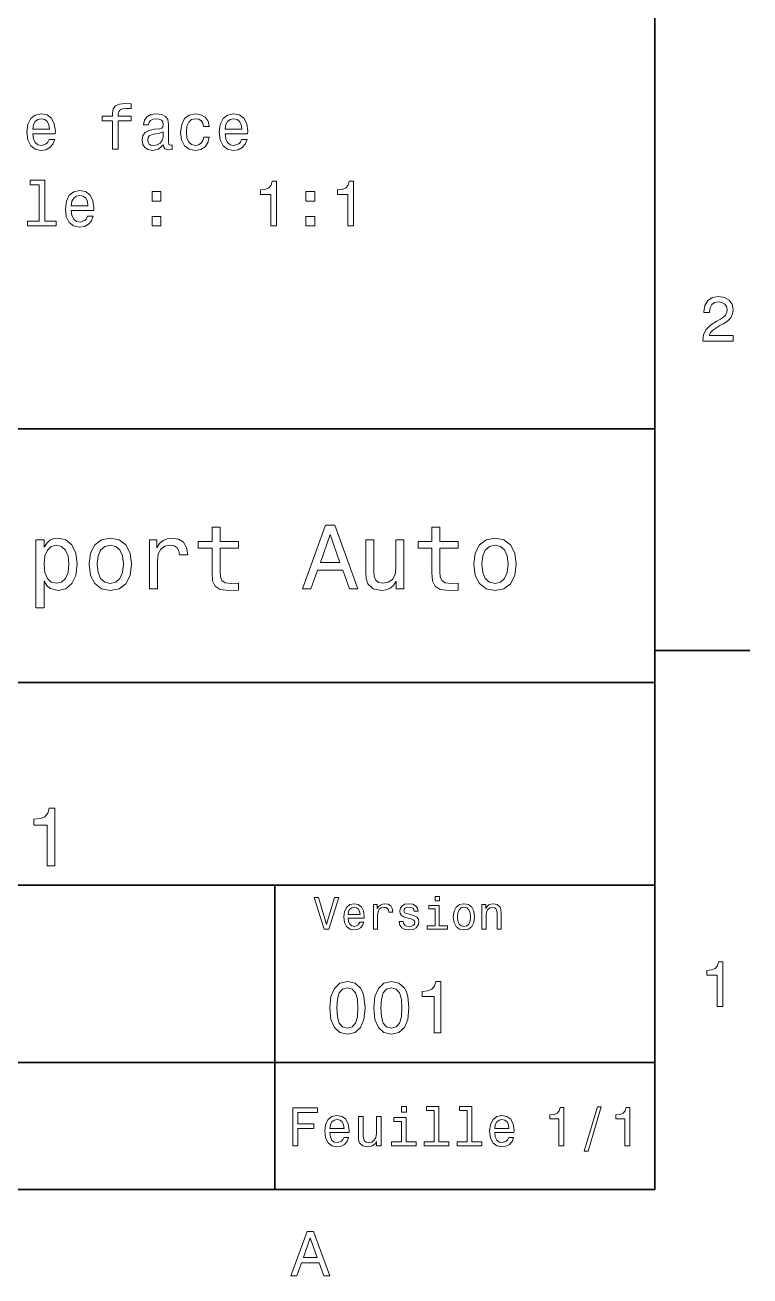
# Model space of a CAD drawing. Extents: x 0 to 296, y 0 to 210.
# Drawn here: x 237.3 to 294.5, y 3.2 to 101.9 of the extents above; entities that cross this region are included whole.
import ezdxf

# ---------------------------------------------------------------- set-up
doc = ezdxf.new("R2010")
doc.units = 0

msp = doc.modelspace()

# ---------------------------------------------------------------- linework, layer by layer
at = {"color": 7, "lineweight": 35}
for p, q in [((287, 10), (287, 200)), ((97, 70), (287, 70)), ((287, 70), (287, 10)), ((162, 50), (287, 50)), ((162, 34), (287, 34)), ((257, 10), (257, 34)), ((162, 20), (287, 20)), ((10, 10), (287, 10)), ((97, 10), (287, 10))]:
    msp.add_line(p, q, dxfattribs=at)
at = {"color": 7, "lineweight": 35, "ltscale": 0.1875}
msp.add_line((287, 52.5), (294.5, 52.5), dxfattribs=at)
at = {"color": 7, "lineweight": 13}
for points in [[(237.899323, 93.275414), (239.67453, 93.275414), (239.679581, 93.482185), (239.598892, 94.062157), (239.376984, 94.49588), (239.023956, 94.758125), (238.554932, 94.853943), (238.096008, 94.753082), (237.742981, 94.470657), (237.516037, 94.011726), (237.435349, 93.40654), (237.510986, 92.786224), (237.73793, 92.332329), (238.085922, 92.049911), (238.53981, 91.954094), (238.933182, 92.019653), (239.255951, 92.191124), (239.492981, 92.463455), (239.62915, 92.826569), (239.190384, 92.826569), (239.099609, 92.62484), (238.968475, 92.473541), (238.595291, 92.352509), (238.307816, 92.407982), (238.090958, 92.584496), (237.949753, 92.871956), (237.899323, 93.260284)], [(244.198303, 94.289108), (244.198303, 92.049911), (244.64212, 92.049911), (244.64212, 94.289108), (245.650757, 94.289108), (245.650757, 94.667343), (244.64212, 94.667343), (244.64212, 94.833771), (244.677414, 95.0355), (244.793411, 95.171669), (244.990097, 95.252357), (245.272522, 95.282623), (245.650757, 95.262451), (245.650757, 95.645737), (245.171661, 95.670952), (244.737946, 95.625557), (244.435349, 95.489395), (244.253784, 95.252357), (244.198303, 94.914467), (244.198303, 94.667343), (243.386353, 94.667343), (243.386353, 94.289108)], [(248.227844, 92.402939), (248.227844, 92.38781), (248.253067, 92.216339), (248.32872, 92.095299), (248.646439, 91.999481), (248.893555, 92.039825), (248.893555, 92.382767), (248.787643, 92.367638), (248.646439, 92.433197), (248.621216, 92.634926), (248.621216, 94.036942), (248.560699, 94.395012), (248.384186, 94.647171), (248.076553, 94.79847), (247.642838, 94.853943), (247.219208, 94.793427), (246.906525, 94.621956), (246.709839, 94.354668), (246.644272, 94.00164), (246.644272, 93.971382), (247.042694, 93.971382), (247.077988, 94.183197), (247.18895, 94.334496), (247.370499, 94.42527), (247.627701, 94.460571), (247.874817, 94.435356), (248.051331, 94.359711), (248.157242, 94.228584), (248.192551, 94.047028), (248.172379, 93.835213), (248.091675, 93.729309), (247.889954, 93.678871), (247.511719, 93.638527), (247.077988, 93.547752), (246.770355, 93.386368), (246.588806, 93.134209), (246.533325, 92.761009), (246.583755, 92.428154), (246.740097, 92.181038), (246.992264, 92.024696), (247.34024, 91.969223), (247.809265, 92.075127)], [(251.379868, 93.860428), (251.818634, 93.860428), (251.727844, 94.263885), (251.510986, 94.581612), (251.173096, 94.778297), (250.734329, 94.853943), (250.250183, 94.753082), (249.882019, 94.470657), (249.65004, 94.011726), (249.569351, 93.396454), (249.644989, 92.786224), (249.871948, 92.332329), (250.230011, 92.049911), (250.719208, 91.954094), (251.152924, 92.029739), (251.490814, 92.241554), (251.722809, 92.574409), (251.823669, 93.018211), (251.40004, 93.018211), (251.324387, 92.735794), (251.183182, 92.523972), (250.981445, 92.392853), (250.734329, 92.352509), (250.426697, 92.418068), (250.204788, 92.619797), (250.068634, 92.947609), (250.023239, 93.411583), (250.068634, 93.865471), (250.209839, 94.193283), (250.436783, 94.395012), (250.734329, 94.465614), (250.996582, 94.420227), (251.193268, 94.304237), (251.324387, 94.112595)], [(253.079437, 93.275414), (254.854645, 93.275414), (254.859695, 93.482185), (254.778992, 94.062157), (254.557098, 94.49588), (254.204071, 94.758125), (253.735046, 94.853943), (253.276123, 94.753082), (252.923096, 94.470657), (252.696152, 94.011726), (252.615448, 93.40654), (252.691101, 92.786224), (252.918045, 92.332329), (253.266037, 92.049911), (253.719925, 91.954094), (254.113297, 92.019653), (254.436066, 92.191124), (254.673096, 92.463455), (254.809265, 92.826569), (254.370499, 92.826569), (254.279724, 92.62484), (254.14859, 92.473541), (253.775391, 92.352509), (253.48793, 92.407982), (253.271072, 92.584496), (253.129868, 92.871956), (253.079437, 93.260284)], [(237.899323, 93.648613), (237.954788, 93.996597), (238.090958, 94.253799), (238.297729, 94.410141), (238.570068, 94.465614), (238.837357, 94.410141), (239.044128, 94.253799), (239.170212, 93.996597), (239.215607, 93.648613)], [(253.079437, 93.648613), (253.134903, 93.996597), (253.271072, 94.253799), (253.477844, 94.410141), (253.750183, 94.465614), (254.017471, 94.410141), (254.224243, 94.253799), (254.350327, 93.996597), (254.395721, 93.648613)], [(248.177414, 92.998039), (248.116898, 92.735794), (247.955521, 92.534058), (247.71344, 92.402939), (247.415894, 92.357552), (247.224243, 92.382767), (247.088074, 92.463455), (247.00235, 92.604668), (246.977127, 92.801353), (246.997299, 92.977867), (247.077988, 93.103943), (247.400757, 93.245155), (247.809265, 93.305672), (248.177414, 93.426712)], [(238.393555, 89.250923), (238.393555, 86.376282), (237.480728, 86.376282), (237.480728, 86.003082), (239.745148, 86.003082), (239.745148, 86.376282), (238.837357, 86.376282), (238.837357, 89.624123), (237.697586, 89.624123), (237.697586, 89.250923)], [(256.680298, 86.003082), (257.139221, 86.003082), (257.139221, 89.528297), (256.796295, 89.528297), (256.705505, 89.220665), (256.523956, 89.013885), (256.246582, 88.892853), (255.863297, 88.852509), (255.863297, 88.494438), (256.680298, 88.494438)], [(262.75235, 86.003082), (263.211273, 86.003082), (263.211273, 89.528297), (262.868347, 89.528297), (262.777557, 89.220665), (262.596008, 89.013885), (262.318634, 88.892853), (261.935333, 88.852509), (261.935333, 88.494438), (262.75235, 88.494438)], [(240.935349, 87.228584), (242.710556, 87.228584), (242.715607, 87.435356), (242.634918, 88.015327), (242.41301, 88.449051), (242.059982, 88.711296), (241.590958, 88.807114), (241.132034, 88.706253), (240.779007, 88.423828), (240.552063, 87.964897), (240.471359, 87.359711), (240.547012, 86.739395), (240.773956, 86.2855), (241.121948, 86.003082), (241.575836, 85.907265), (241.969208, 85.972824), (242.291977, 86.144295), (242.529007, 86.416626), (242.665161, 86.779739), (242.22641, 86.779739), (242.135635, 86.578011), (242.004501, 86.426712), (241.631302, 86.305679), (241.343842, 86.361153), (241.126984, 86.537666), (240.985779, 86.825127), (240.935349, 87.213455)], [(240.935349, 87.601784), (240.990814, 87.949768), (241.126984, 88.20697), (241.333755, 88.363312), (241.606094, 88.418785), (241.873383, 88.363312), (242.080154, 88.20697), (242.206238, 87.949768), (242.251617, 87.601784)], [(247.315033, 87.959854), (248.010986, 87.959854), (248.010986, 88.711296), (247.315033, 88.711296)], [(259.459106, 87.959854), (260.15509, 87.959854), (260.15509, 88.711296), (259.459106, 88.711296)], [(247.315033, 86.003082), (248.010986, 86.003082), (248.010986, 86.754524), (247.315033, 86.754524)], [(259.459106, 86.003082), (260.15509, 86.003082), (260.15509, 86.754524), (259.459106, 86.754524)], [(290.76947, 76.916786), (293.175079, 76.916786), (293.175079, 77.350502), (291.273773, 77.350502), (291.3797, 77.587532), (291.561249, 77.784218), (292.121033, 78.142288), (292.418579, 78.293587), (292.751434, 78.510445), (292.988464, 78.762604), (293.124634, 79.060158), (293.175079, 79.398056), (293.089355, 79.821686), (292.852325, 80.154541), (292.489197, 80.366356), (292.020172, 80.442001), (291.536041, 80.35627), (291.167877, 80.119232), (290.930847, 79.740997), (290.850159, 79.241714), (290.850159, 79.171112), (291.309082, 79.171112), (291.309082, 79.211456), (291.354462, 79.554398), (291.490631, 79.806557), (291.707489, 79.967941), (291.994965, 80.023415), (292.287476, 79.972984), (292.504333, 79.846901), (292.645538, 79.650215), (292.695984, 79.403099), (292.660675, 79.171112), (292.56485, 78.974426), (292.403473, 78.802956), (292.181549, 78.651657), (291.884003, 78.490273), (291.389771, 78.177589), (291.041779, 77.844742), (290.835022, 77.441284), (290.76947, 76.931915)], [(252.05043, 60.579971), (252.05043, 58.64193), (252.093658, 58.015129), (252.29538, 57.582851), (252.698853, 57.330688), (253.383286, 57.244236), (254.132568, 57.280258), (254.132568, 57.827808), (253.585022, 57.78458), (253.087891, 57.842216), (252.82132, 58.022331), (252.706055, 58.324928), (252.684448, 58.75), (252.684448, 60.579971), (254.132568, 60.579971), (254.132568, 61.120316), (252.684448, 61.120316), (252.684448, 62.251438), (252.05043, 62.251438), (252.05043, 61.120316), (250.955322, 61.120316), (250.955322, 60.579971)], [(259.175781, 57.381123), (259.838623, 57.381123), (260.364563, 58.850864), (262.360229, 58.850864), (262.886169, 57.381123), (263.563416, 57.381123), (261.733429, 62.388329), (260.998566, 62.388329)], [(269.399109, 60.579971), (269.399109, 58.64193), (269.442352, 58.015129), (269.644073, 57.582851), (270.047546, 57.330688), (270.731995, 57.244236), (271.481262, 57.280258), (271.481262, 57.827808), (270.933716, 57.78458), (270.436584, 57.842216), (270.170013, 58.022331), (270.054749, 58.324928), (270.033142, 58.75), (270.033142, 60.579971), (271.481262, 60.579971), (271.481262, 61.120316), (270.033142, 61.120316), (270.033142, 62.251438), (269.399109, 62.251438), (269.399109, 61.120316), (268.304016, 61.120316), (268.304016, 60.579971)], [(238.786743, 60.652016), (238.786743, 61.25), (238.15274, 61.25), (238.15274, 55.882565), (238.786743, 55.882565), (238.786743, 57.971901), (239.010101, 57.633286), (239.262253, 57.409943), (239.896271, 57.244236), (240.50145, 57.381123), (240.976959, 57.791786), (241.286743, 58.440201), (241.402023, 59.319164), (241.286743, 60.190922), (240.976959, 60.839336), (240.50145, 61.242794), (239.896271, 61.386887), (239.550446, 61.343658), (239.255051, 61.206772), (239.002899, 60.976223)], [(242.338623, 59.311958), (242.453888, 58.432995), (242.785309, 57.78458), (243.311249, 57.381123), (244.017303, 57.244236), (244.716141, 57.381123), (245.242081, 57.777374), (245.573486, 58.425793), (245.695969, 59.311958), (245.573486, 60.190922), (245.242081, 60.846542), (244.716141, 61.242794), (244.017303, 61.386887), (243.311249, 61.242794), (242.785309, 60.839336), (242.453888, 60.190922)], [(247.100861, 57.381123), (247.734863, 57.381123), (247.734863, 59.592937), (247.799713, 60.12608), (247.994232, 60.507923), (248.311249, 60.738472), (248.736313, 60.817722), (249.053314, 60.767288), (249.291077, 60.623199), (249.435165, 60.378242), (249.485596, 60.046829), (250.126801, 60.046829), (250.040344, 60.630402), (249.802597, 61.048271), (249.406342, 61.30043), (248.865997, 61.386887), (248.498566, 61.32925), (248.181549, 61.185158), (247.900574, 60.940201), (247.677246, 60.608788), (247.677246, 61.25), (247.100861, 61.25)], [(260.595093, 59.463257), (261.365997, 61.667866), (262.136902, 59.463257)], [(267.194519, 61.25), (266.560516, 61.25), (266.560516, 59.016571), (266.488464, 58.497837), (266.279541, 58.123196), (265.955322, 57.892651), (265.530243, 57.820602), (265.19165, 57.878242), (264.975494, 58.051151), (264.853027, 58.346542), (264.824219, 58.764408), (264.824219, 61.25), (264.190186, 61.25), (264.190186, 58.706772), (264.211792, 58.195244), (264.348694, 57.770172), (264.766571, 57.381123), (265.436584, 57.244236), (265.796814, 57.294666), (266.106628, 57.424351), (266.373199, 57.647694), (266.589325, 57.971901), (266.589325, 57.381123), (267.194519, 57.381123)], [(272.698853, 59.311958), (272.814117, 58.432995), (273.145508, 57.78458), (273.671448, 57.381123), (274.377502, 57.244236), (275.076355, 57.381123), (275.602295, 57.777374), (275.933716, 58.425793), (276.056183, 59.311958), (275.933716, 60.190922), (275.602295, 60.846542), (275.076355, 61.242794), (274.377502, 61.386887), (273.671448, 61.242794), (273.145508, 60.839336), (272.814117, 60.190922)], [(239.788193, 57.8134), (239.363129, 57.907059), (239.053314, 58.195244), (238.858795, 58.663544), (238.793945, 59.319164), (238.858795, 59.967579), (239.053314, 60.435879), (239.363129, 60.716858), (239.788193, 60.817722), (240.177246, 60.716858), (240.48703, 60.428673), (240.681564, 59.960373), (240.753601, 59.319164), (240.681564, 58.67075), (240.48703, 58.195244), (240.177246, 57.907059)], [(242.98703, 59.319164), (243.05188, 59.967579), (243.253601, 60.435879), (243.57782, 60.72406), (244.017303, 60.824928), (244.449585, 60.72406), (244.773773, 60.443081), (244.97551, 59.967579), (245.047546, 59.319164), (244.97551, 58.663544), (244.773773, 58.188038), (244.449585, 57.899853), (244.017303, 57.806194), (243.57782, 57.899853), (243.253601, 58.188038), (243.05188, 58.663544)], [(273.34726, 59.319164), (273.412109, 59.967579), (273.613831, 60.435879), (273.938019, 60.72406), (274.377502, 60.824928), (274.809784, 60.72406), (275.134003, 60.443081), (275.335724, 59.967579), (275.407776, 59.319164), (275.335724, 58.663544), (275.134003, 58.188038), (274.809784, 57.899853), (274.377502, 57.806194), (273.938019, 57.899853), (273.613831, 58.188038), (273.412109, 58.663544)], [(239.045395, 35.530258), (239.635452, 35.530258), (239.635452, 40.062679), (239.194519, 40.062679), (239.07782, 39.667145), (238.844391, 39.401295), (238.487762, 39.245674), (237.994965, 39.193802), (237.994965, 38.733429), (239.045395, 38.733429)], [(261.71109, 33.03458), (261.08429, 30.905619), (260.439484, 33.03458), (260.09726, 33.03458), (260.904175, 30.530979), (261.264404, 30.530979), (262.053314, 33.03458)], [(269.992798, 33.117435), (269.657776, 33.117435), (269.657776, 32.757202), (269.992798, 32.757202)], [(262.784576, 31.40634), (264.052582, 31.40634), (264.056183, 31.554033), (263.998566, 31.9683), (263.840057, 32.278099), (263.587891, 32.465416), (263.252869, 32.533859), (262.925079, 32.461815), (262.672913, 32.260086), (262.510803, 31.932276), (262.453156, 31.5), (262.507202, 31.056915), (262.669312, 30.732708), (262.917877, 30.530979), (263.242065, 30.462536), (263.523041, 30.509365), (263.753601, 30.631844), (263.922913, 30.826368), (264.020172, 31.085733), (263.706787, 31.085733), (263.641937, 30.941643), (263.548279, 30.833572), (263.281708, 30.747118), (263.076355, 30.786743), (262.921478, 30.912823), (262.820618, 31.118155), (262.784576, 31.395533)], [(262.784576, 31.672911), (262.824219, 31.921469), (262.921478, 32.105186), (263.069153, 32.216858), (263.263702, 32.256485), (263.45462, 32.216858), (263.602295, 32.105186), (263.692352, 31.921469), (263.724792, 31.672911)], [(264.794678, 30.530979), (265.111664, 30.530979), (265.111664, 31.636887), (265.144104, 31.903458), (265.241364, 32.094379), (265.399841, 32.209652), (265.612396, 32.249279), (265.770905, 32.224064), (265.889771, 32.152016), (265.961823, 32.029537), (265.98703, 31.863832), (266.307648, 31.863832), (266.264404, 32.155621), (266.145538, 32.364552), (265.947418, 32.490635), (265.677246, 32.533859), (265.49353, 32.505043), (265.335022, 32.432995), (265.194519, 32.310516), (265.082855, 32.144814), (265.082855, 32.465416), (264.794678, 32.465416)], [(267.791779, 31.658501), (267.485596, 31.730547), (267.258636, 31.8134), (267.182983, 31.982708), (267.20462, 32.101585), (267.280273, 32.188038), (267.40274, 32.242073), (267.579254, 32.263687), (267.748566, 32.242073), (267.881836, 32.177231), (267.968292, 32.079971), (268.004333, 31.950287), (268.314117, 31.950287), (268.314117, 31.957493), (268.260101, 32.191643), (268.112396, 32.375359), (267.881836, 32.490635), (267.579254, 32.533859), (267.273041, 32.490635), (267.049713, 32.371758), (266.90921, 32.195244), (266.865997, 31.971901), (266.898407, 31.755764), (266.999268, 31.604465), (267.164978, 31.496397), (267.406342, 31.420748), (267.759369, 31.334293), (267.975494, 31.244236), (268.033142, 31.17219), (268.054749, 31.064121), (268.022339, 30.930836), (267.935883, 30.829971), (267.79538, 30.765129), (267.608063, 30.743515), (267.409943, 30.765129), (267.265839, 30.840778), (267.168579, 30.963255), (267.128967, 31.132565), (266.822754, 31.132565), (266.873199, 30.844379), (267.020905, 30.635447), (267.255035, 30.509365), (267.579254, 30.462536), (267.917877, 30.509365), (268.166412, 30.635447), (268.317719, 30.837175), (268.371765, 31.100143), (268.332123, 31.327089), (268.220459, 31.481987), (268.036743, 31.582851)], [(269.981995, 30.79755), (269.981995, 32.400574), (269.167877, 32.400574), (269.167877, 32.130402), (269.664978, 32.130402), (269.664978, 30.79755), (269.016571, 30.79755), (269.016571, 30.530979), (270.637604, 30.530979), (270.637604, 30.79755)], [(271.087891, 31.496397), (271.145538, 31.056915), (271.311249, 30.732708), (271.574219, 30.530979), (271.927246, 30.462536), (272.276672, 30.530979), (272.539612, 30.729107), (272.705322, 31.053314), (272.766571, 31.496397), (272.705322, 31.935879), (272.539612, 32.263687), (272.276672, 32.461815), (271.927246, 32.533859), (271.574219, 32.461815), (271.311249, 32.260086), (271.145538, 31.935879)], [(271.412109, 31.5), (271.444519, 31.824207), (271.54538, 32.058357), (271.707489, 32.20245), (271.927246, 32.25288), (272.143372, 32.20245), (272.305481, 32.061958), (272.406342, 31.824207), (272.442352, 31.5), (272.406342, 31.17219), (272.305481, 30.934437), (272.143372, 30.790344), (271.927246, 30.743515), (271.707489, 30.790344), (271.54538, 30.934437), (271.444519, 31.17219)], [(273.350159, 30.530979), (273.667145, 30.530979), (273.667145, 31.647694), (273.699554, 31.903458), (273.804047, 32.090778), (273.966125, 32.206051), (274.182281, 32.249279), (274.355194, 32.213257), (274.463257, 32.115993), (274.517303, 31.95389), (274.535309, 31.737751), (274.535309, 30.530979), (274.852295, 30.530979), (274.852295, 31.802593), (274.837891, 32.058357), (274.773041, 32.270893), (274.560516, 32.465416), (274.229095, 32.533859), (274.04538, 32.508644), (273.890503, 32.440201), (273.757202, 32.324928), (273.65274, 32.170029), (273.65274, 32.465416), (273.350159, 32.465416)], [(291.909241, 24.416786), (292.368164, 24.416786), (292.368164, 27.942001), (292.025208, 27.942001), (291.934448, 27.634365), (291.752899, 27.427593), (291.475525, 27.306557), (291.092224, 27.266211), (291.092224, 26.90814), (291.909241, 26.90814)], [(261.345825, 24.314121), (261.432281, 23.409224), (261.703156, 22.763689), (262.135437, 22.371759), (262.734863, 22.244957), (263.328522, 22.371759), (263.760803, 22.763689), (264.02594, 23.409224), (264.118164, 24.314121), (264.02594, 25.213257), (263.916412, 25.570606), (263.760803, 25.864553), (263.328522, 26.256485), (262.734863, 26.38905), (262.135437, 26.256485), (261.703156, 25.858791), (261.432281, 25.213257)], [(261.899139, 24.314121), (261.945251, 25.011528), (262.089325, 25.51297), (262.348694, 25.806917), (262.734863, 25.910664), (263.115265, 25.806917), (263.374634, 25.51297), (263.518738, 25.011528), (263.56485, 24.314121), (263.518738, 23.610952), (263.374634, 23.10951), (263.115265, 22.815563), (262.734863, 22.717581), (262.348694, 22.815563), (262.089325, 23.10951), (261.945251, 23.610952)], [(264.815552, 24.314121), (264.902008, 23.409224), (265.172913, 22.763689), (265.605194, 22.371759), (266.20462, 22.244957), (266.798279, 22.371759), (267.23056, 22.763689), (267.495667, 23.409224), (267.587891, 24.314121), (267.495667, 25.213257), (267.386169, 25.570606), (267.23056, 25.864553), (266.798279, 26.256485), (266.20462, 26.38905), (265.605194, 26.256485), (265.172913, 25.858791), (264.902008, 25.213257)], [(265.368866, 24.314121), (265.414978, 25.011528), (265.559082, 25.51297), (265.818451, 25.806917), (266.20462, 25.910664), (266.585022, 25.806917), (266.844391, 25.51297), (266.988464, 25.011528), (267.034576, 24.314121), (266.988464, 23.610952), (266.844391, 23.10951), (266.585022, 22.815563), (266.20462, 22.717581), (265.818451, 22.815563), (265.559082, 23.10951), (265.414978, 23.610952)], [(269.570618, 22.360231), (270.095093, 22.360231), (270.095093, 26.38905), (269.703156, 26.38905), (269.599426, 26.037464), (269.391937, 25.801153), (269.074921, 25.662825), (268.636902, 25.616714), (268.636902, 25.207493), (269.570618, 25.207493)], [(258.414978, 13.428675), (258.817017, 13.428675), (258.817017, 14.807637), (260.079254, 14.807637), (260.079254, 15.166427), (258.817017, 15.166427), (258.817017, 16.065563), (260.368866, 16.065563), (260.368866, 16.428675), (258.414978, 16.428675)], [(261.341492, 14.479107), (262.863098, 14.479107), (262.867432, 14.656341), (262.798279, 15.153459), (262.608063, 15.525217), (262.305481, 15.75), (261.903473, 15.832133), (261.510101, 15.745678), (261.207489, 15.503603), (261.01297, 15.110231), (260.943817, 14.591499), (261.008636, 14.059798), (261.203156, 13.67075), (261.501434, 13.428675), (261.890503, 13.346542), (262.227661, 13.402739), (262.504333, 13.549712), (262.707489, 13.783141), (262.824219, 14.09438), (262.44812, 14.09438), (262.370331, 13.92147), (262.257935, 13.791787), (261.938049, 13.688041), (261.69165, 13.735591), (261.505768, 13.886888), (261.384735, 14.133286), (261.341492, 14.466139)], [(267.389038, 16.532421), (266.98703, 16.532421), (266.98703, 16.100145), (267.389038, 16.100145)], [(269.572052, 16.212536), (269.572052, 13.748559), (268.789612, 13.748559), (268.789612, 13.428675), (270.73056, 13.428675), (270.73056, 13.748559), (269.952454, 13.748559), (269.952454, 16.532421), (268.975494, 16.532421), (268.975494, 16.212536)], [(272.174347, 16.212536), (272.174347, 13.748559), (271.391937, 13.748559), (271.391937, 13.428675), (273.332855, 13.428675), (273.332855, 13.748559), (272.554749, 13.748559), (272.554749, 16.532421), (271.57782, 16.532421), (271.57782, 16.212536)], [(274.353027, 14.479107), (275.874634, 14.479107), (275.878967, 14.656341), (275.809814, 15.153459), (275.619598, 15.525217), (275.317017, 15.75), (274.914978, 15.832133), (274.521606, 15.745678), (274.219025, 15.503603), (274.024506, 15.110231), (273.955322, 14.591499), (274.020172, 14.059798), (274.214691, 13.67075), (274.51297, 13.428675), (274.902008, 13.346542), (275.239197, 13.402739), (275.515839, 13.549712), (275.719025, 13.783141), (275.835724, 14.09438), (275.459656, 14.09438), (275.381836, 13.92147), (275.26944, 13.791787), (274.949554, 13.688041), (274.703186, 13.735591), (274.517303, 13.886888), (274.39624, 14.133286), (274.353027, 14.466139)], [(279.416443, 13.428675), (279.809814, 13.428675), (279.809814, 16.450289), (279.515839, 16.450289), (279.438049, 16.1866), (279.28241, 16.009367), (279.044678, 15.905621), (278.716125, 15.871038), (278.716125, 15.564121), (279.416443, 15.564121)], [(281.42218, 13.026657), (281.720459, 13.026657), (282.766571, 16.510807), (282.463989, 16.510807)], [(284.621033, 13.428675), (285.014404, 13.428675), (285.014404, 16.450289), (284.720459, 16.450289), (284.642639, 16.1866), (284.48703, 16.009367), (284.249268, 15.905621), (283.920746, 15.871038), (283.920746, 15.564121), (284.621033, 15.564121)], [(261.341492, 14.798992), (261.389038, 15.097262), (261.505768, 15.317724), (261.682983, 15.45173), (261.916412, 15.49928), (262.145538, 15.45173), (262.322754, 15.317724), (262.430847, 15.097262), (262.469727, 14.798992)], [(265.400574, 15.75), (265.020172, 15.75), (265.020172, 14.409943), (264.976959, 14.098703), (264.851593, 13.873919), (264.657074, 13.735591), (264.402008, 13.692364), (264.198853, 13.726946), (264.069153, 13.830692), (263.995667, 14.007925), (263.978394, 14.258646), (263.978394, 15.75), (263.597992, 15.75), (263.597992, 14.224064), (263.610962, 13.917148), (263.693085, 13.662104), (263.943817, 13.428675), (264.345825, 13.346542), (264.561951, 13.376801), (264.747833, 13.454611), (264.907776, 13.588617), (265.037476, 13.783141), (265.037476, 13.428675), (265.400574, 13.428675)], [(267.376068, 13.748559), (267.376068, 15.672191), (266.399139, 15.672191), (266.399139, 15.347983), (266.995667, 15.347983), (266.995667, 13.748559), (266.21759, 13.748559), (266.21759, 13.428675), (268.162811, 13.428675), (268.162811, 13.748559)], [(274.353027, 14.798992), (274.400574, 15.097262), (274.517303, 15.317724), (274.694519, 15.45173), (274.927948, 15.49928), (275.157074, 15.45173), (275.33429, 15.317724), (275.442352, 15.097262), (275.481262, 14.798992)], [(258.266846, 3.166787), (258.730835, 3.166787), (259.098999, 4.195605), (260.495972, 4.195605), (260.864105, 3.166787), (261.338165, 3.166787), (260.05719, 6.67183), (259.542786, 6.67183)], [(259.260376, 4.624279), (259.799988, 6.167507), (260.33963, 4.624279)]]:
    msp.add_lwpolyline(points, close=True, dxfattribs=at)

doc.saveas('drawing.dxf')
